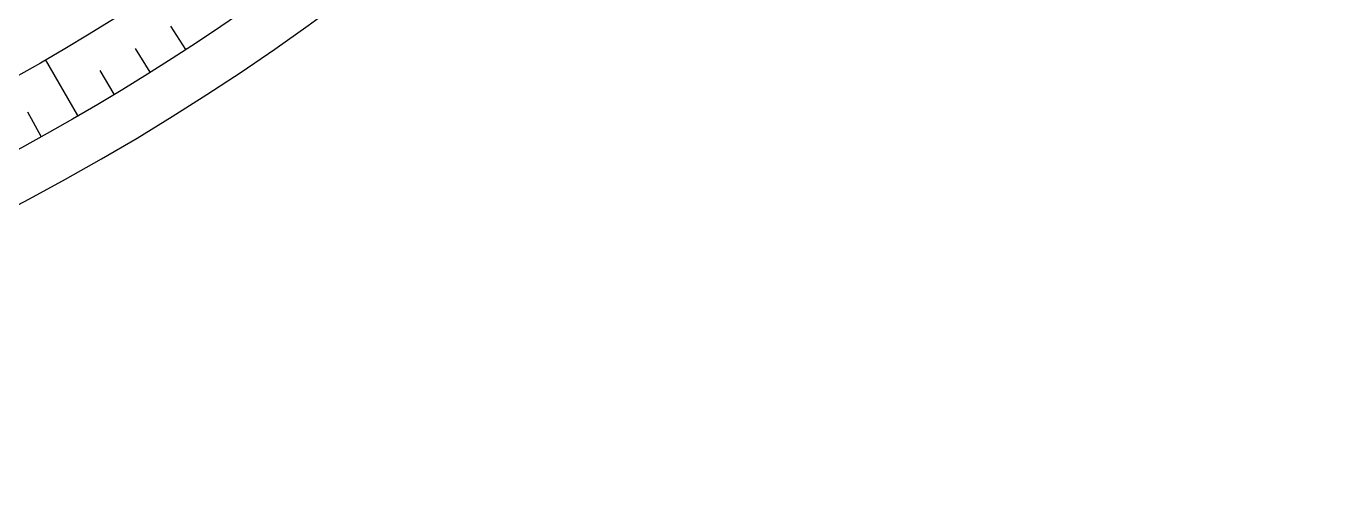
# Model space of a CAD drawing. Header units: millimetres. Extents: x -76 to 76, y -76 to 86.
# Drawn here: x 35.64 to 76, y -76 to -61.75 of the extents above; entities that cross this region are included whole.
import ezdxf

# ---------------------------------------------------------------- set-up
doc = ezdxf.new("R2010")
doc.units = ezdxf.units.MM
for name, color, linetype in [('CUT_OUTER', 1, 'Continuous'), ('ENGRAVE', 7, 'Continuous'), ('ENGRAVE_FINE', 8, 'Continuous')]:
    doc.layers.add(name, color=color, linetype=linetype)

msp = doc.modelspace()

# ---------------------------------------------------------------- linework, layer by layer
at = {"layer": 'CUT_OUTER'}
msp.add_arc((0.0001, -0.0001), 75.9999, 179.913117, 0.0001, dxfattribs=at)
at = {"layer": 'ENGRAVE'}
msp.add_lwpolyline([(37.24, -64.5016), (36.2425, -62.7739)], dxfattribs=at)
for radius in [74.48, 74.48, 72.485, 68.78, 68.78, 65.854]:
    msp.add_circle((0, 0), radius, dxfattribs=at)
at = {"layer": 'ENGRAVE_FINE'}
for points in [[(40.5647, -62.4642), (40.099, -61.7471)], [(39.4684, -63.1626), (39.0153, -62.4375)], [(38.36, -63.8418), (37.9197, -63.1089)], [(36.1086, -65.1417), (35.6941, -64.3939)]]:
    msp.add_lwpolyline(points, dxfattribs=at)

doc.saveas('drawing.dxf')
